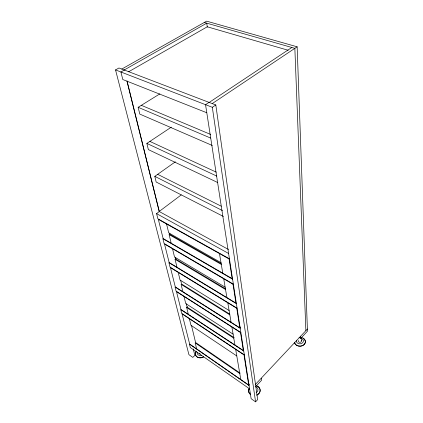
<?xml version="1.0" encoding="UTF-8"?>
<svg xmlns="http://www.w3.org/2000/svg" width="423" height="423" viewBox="0 0 423 423"><rect width="100%" height="100%" fill="white"/><g stroke="black" fill="none" stroke-linecap="round" stroke-linejoin="round"><path stroke-width="0.63" d="M209.025 102.371L205.541 104.687L251.119 398.683L255.592 401.85L257.665 399.598L215.809 104.957L118.979 67.987L115.537 69.917L188.928 354.664L192.777 357.393L194.855 355.415L193.269 349.001M255.704 386.537L261.509 380.335L261.234 378.225M299.077 337.374L300.748 338.379L307.463 331.204L297.147 46.805L206.609 21.15L121.787 69.055M255.407 384.438L307.384 329.036M248.692 385.015L244.008 354.902L182.08 313.887L189.668 344.063L248.692 385.015L249.544 384.116M239.788 327.783L236.753 308.282L170.458 267.653L175.302 286.926L239.788 327.783L240.587 327.005M188.32 314.326L186.675 307.51L187.606 306.686M176.988 267.283L175.069 259.304L176.09 258.469M171.193 243.209L169.121 234.601L170.009 233.903M181.24 194.913L159.191 211.484L228.478 249.501M229.43 258.791L157.869 218.776L156.568 213.604L159.307 211.548M223.381 216.454L156.177 182.022L154.807 176.354L175.365 161.803M115.537 69.917L212.32 107.305L215.809 104.957M212.235 103.593L297.147 46.805M217.803 182.577L148.357 149.605L146.86 143.408L171.331 127.149M209.195 102.435L291.844 47.476M212.272 145.47L139.791 114.094L138.147 107.289L159.868 93.869M128.56 71.804L207.254 26.792L288.216 50.274M124.341 70.033L120.899 71.989L122.797 79.524L206.794 112.751M124.209 69.98L206.747 23.159L207.291 27.077M204.293 22.456L294.852 48.338L305.877 330.638M141.335 105.316L210.733 134.482M138.147 107.289L210.633 138.067M149.874 141.404L216.248 172.14M146.86 143.408L216.803 176.111M157.663 174.329L221.224 206.197M154.807 176.354L222.477 210.585M156.568 213.604L228.605 253.472M220.991 262.635L168.698 232.856L166.556 223.968M221.208 263.661L169.607 234.22L169.327 233.057M169.121 234.601L221.292 264.417M232.597 279.222L162.881 238.694L164.092 243.489L233.359 284.124M225.147 287.169L174.509 256.988L172.526 248.745M225.443 288.756L175.534 258.924L175.117 257.184M175.069 259.304L225.544 289.517M236.388 303.666L168.92 262.667L170.046 267.125L237.086 308.187M229.102 310.524L180.071 280.068L178.226 272.417M229.715 314.083L181.546 283.981L180.663 280.301M229.832 314.855L181.102 284.362L182.873 291.722M240.211 328.338L175.059 287.032L176.095 291.151L240.856 332.489M233.105 334.159L185.723 303.54L184.016 296.465M234.205 337.734L187.098 307.135L186.284 303.73M186.675 307.51L233.776 338.146M243.727 351.032L180.737 309.583L181.7 313.401L244.325 354.86M236.795 355.96L190.958 325.282L189.377 318.72M240.164 373.123L195.59 342.514L191.519 325.541M239.772 373.53L195.193 342.884L196.647 348.906M249.073 385.506L189.435 344.116L190.287 347.495L249.596 388.864M127.037 80.936L159.36 211.759M127.059 81.517L159.228 211.627M219.458 253.573L222.778 273.179M223.73 278.805L226.913 297.602M227.791 302.794L231.09 322.273M231.899 327.048L234.934 344.988M235.68 349.393L240.787 379.531M212.32 107.305L255.592 401.85M300.642 336.216L300.748 338.379M301.35 337.602L301.504 340.816M301.398 340.478A1.65 1.327 0 0 1 301.017 341.927A1.65 1.327 0 0 1 299.214 342.191L298.844 342.011A1.65 1.327 0 0 1 298.352 340.446M301.028 337.337A5.488 4.431 0.1 0 1 305.374 342.085A5.488 4.431 0.1 0 1 300.023 346.099A5.488 4.431 0.1 0 1 294.466 342.26M303.191 338.284A5.488 4.431 0.1 0 1 302.704 345.649A5.488 4.431 0.1 0 1 294.477 342.424M301.176 338.352A3.516 2.834 0 0 1 303.233 341.81A3.516 2.834 0 0 1 299.135 343.756A3.516 2.834 0 0 1 296.38 340.626M256.782 385.866A5.8 5.023 -8.4 0 1 260.134 390.302A5.8 5.023 -8.4 0 1 256.803 394.997M250.612 394.495A5.8 5.023 -8.4 0 1 249.131 388.552M256.803 386.019A5.795 5.023 -8.4 0 1 260.156 390.461A5.795 5.023 -8.4 0 1 256.824 395.151M250.633 394.654A5.795 5.023 -8.4 0 1 249.152 388.711M255.815 386.871A3.717 3.215 -8.4 0 1 257.945 389.43A3.717 3.215 -8.4 0 1 256.386 392.412M200.216 353.914A1.639 1.317 -15.9 0 1 199.825 353.813M199.487 353.633A1.639 1.317 -15.9 0 1 199.233 353.379M203.643 356.954A5.462 4.394 -16 0 1 197.097 356.991A5.462 4.394 -16 0 1 196.119 351.709M203.606 356.795A5.467 4.394 -16 0 1 197.06 356.838A5.467 4.394 -16 0 1 196.082 351.55M201.607 355.235A3.5 2.813 -15.9 0 1 198.244 354.876A3.5 2.813 -15.9 0 1 197.287 352.222M229.076 258.955L158.313 219.357L163.135 238.53L232.137 278.614L229.076 258.955M233.01 284.251L164.521 244.045L169.168 262.535L235.944 303.085L233.01 284.251M240.528 332.563L176.491 291.659L180.975 309.499L243.32 350.503L240.528 332.563"/></g></svg>
